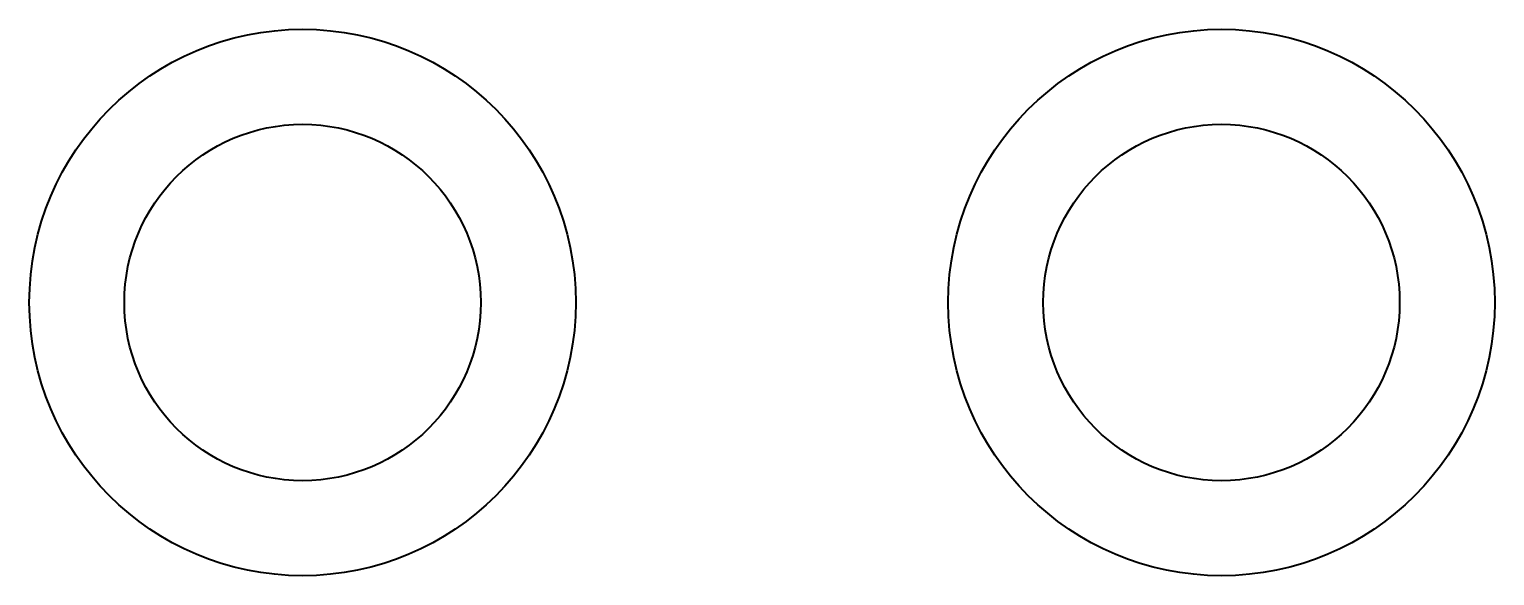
# Model space of a CAD drawing. Header units: inches. Extents: x -5.02 to 1.15, y -1.15 to 1.15.
import ezdxf

# ---------------------------------------------------------------- set-up
doc = ezdxf.new("R2010")
doc.units = ezdxf.units.IN
doc.header["$MEASUREMENT"] = 0
doc.layers.add('Visible', color=7, linetype='Continuous', lineweight=40)

msp = doc.modelspace()

# ---------------------------------------------------------------- linework, layer by layer
at = {"layer": 'Visible'}
for centre, radius in [((-3.8677, 0), 1.15), ((0, 0), 1.15), ((-3.8677, 0), 0.75), ((0, 0), 0.75)]:
    msp.add_circle(centre, radius, dxfattribs=at)

doc.saveas('drawing.dxf')
